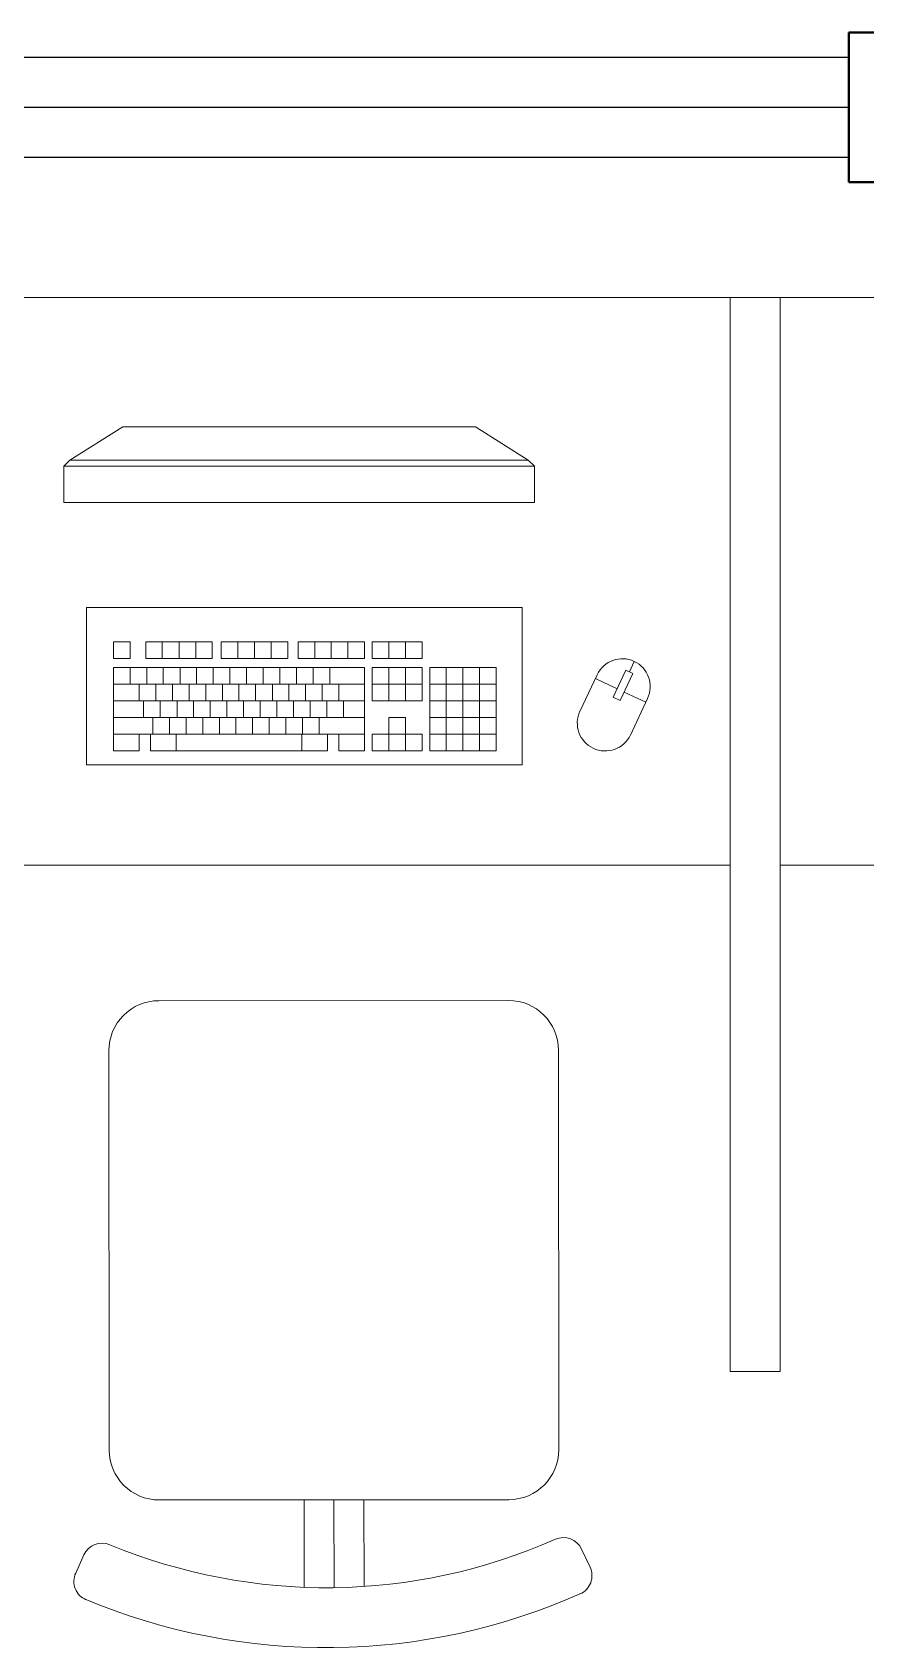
# Model space of a CAD drawing. Header units: millimetres. Extents: x 310.7 to 354.9, y 161.6 to 181.8.
# Drawn here: x 315.601 to 316.435, y 174.869 to 176.487 of the extents above; entities that cross this region are included whole.
import ezdxf

# ---------------------------------------------------------------- set-up
doc = ezdxf.new("R2010")
doc.units = ezdxf.units.MM
doc.layers.add('ARREDI attrezzature - furniture', color=175, linetype='Continuous', lineweight=9)
doc.layers.add('MURATURA sezioni - section wall', color=7, linetype='Continuous', lineweight=40)
doc.layers.add('VETRATE sezioni - windows sections', color=171, linetype='Continuous', true_color=0x4d79ff)

msp = doc.modelspace()

# ---------------------------------------------------------------- linework, layer by layer
at = {"layer": 'ARREDI attrezzature - furniture'}
for p, q in [((315.3424, 176.2213, -0.745), (316.2994, 176.2213, -0.745)), ((316.3494, 176.2213, -0.745), (316.2994, 176.2213, -0.745)), ((316.2994, 176.2213, -0.745), (316.2994, 175.6525, -0.745)), ((316.3494, 175.1456, -0.745), (316.3494, 176.2213, -0.745)), ((316.3494, 175.6525, -0.745), (316.3494, 176.2213, -0.745)), ((316.3494, 175.1456, -0.745), (316.3494, 176.2213, -0.745)), ((316.3494, 176.2213, -0.745), (317.3065, 176.2213, -0.745)), ((316.3494, 175.6525, -0.745), (316.3494, 176.2213, -0.745)), ((315.6385, 176.0583, -0.745), (315.6915, 176.0916, -0.745)), ((315.6915, 176.0916, -0.745), (316.0444, 176.0916, -0.745)), ((316.0444, 176.0916, -0.745), (316.0974, 176.0583, -0.745)), ((315.6325, 176.0522, -0.745), (315.6385, 176.0583, -0.745)), ((315.6325, 176.0522, -0.745), (316.1035, 176.0522, -0.745)), ((315.6325, 176.0159, -0.745), (315.6325, 176.0522, -0.745)), ((315.6385, 176.0583, -0.745), (316.0974, 176.0583, -0.745)), ((316.0974, 176.0583, -0.745), (316.1035, 176.0522, -0.745)), ((316.1035, 176.0522, -0.745), (316.1035, 176.0159, -0.745)), ((315.6325, 176.0159, -0.745), (316.1035, 176.0159, -0.745)), ((315.6551, 175.7532, -0.745), (315.6551, 175.9107, -0.745)), ((315.6551, 175.9107, -0.745), (316.0913, 175.9107, -0.745)), ((316.0913, 175.9107, -0.745), (316.0913, 175.7532, -0.745)), ((315.6821, 175.8596, -0.745), (315.6821, 175.8763, -0.745)), ((315.6821, 175.8763, -0.745), (315.6988, 175.8763, -0.745)), ((315.6988, 175.8596, -0.745), (315.6988, 175.8763, -0.745)), ((315.7145, 175.8763, -0.745), (315.7145, 175.8596, -0.745)), ((315.7145, 175.8763, -0.745), (315.7311, 175.8763, -0.745)), ((315.7311, 175.8763, -0.745), (315.7478, 175.8763, -0.745)), ((315.7311, 175.8596, -0.745), (315.7311, 175.8763, -0.745)), ((315.7311, 175.8763, -0.745), (315.7311, 175.8596, -0.745)), ((315.7478, 175.8596, -0.745), (315.7478, 175.8763, -0.745)), ((315.7478, 175.8763, -0.745), (315.7478, 175.8596, -0.745)), ((315.7478, 175.8763, -0.745), (315.7645, 175.8763, -0.745)), ((315.7645, 175.8763, -0.745), (315.7811, 175.8763, -0.745)), ((315.7645, 175.8596, -0.745), (315.7645, 175.8763, -0.745)), ((315.7645, 175.8763, -0.745), (315.7645, 175.8596, -0.745)), ((315.7811, 175.8763, -0.745), (315.7811, 175.8596, -0.745)), ((315.7901, 175.8763, -0.745), (315.8067, 175.8763, -0.745)), ((315.7901, 175.8763, -0.745), (315.7901, 175.8596, -0.745)), ((315.8067, 175.8763, -0.745), (315.8067, 175.8596, -0.745)), ((315.8067, 175.8596, -0.745), (315.8067, 175.8763, -0.745)), ((315.8067, 175.8763, -0.745), (315.8234, 175.8763, -0.745)), ((315.8234, 175.8763, -0.745), (315.84, 175.8763, -0.745)), ((315.8234, 175.8763, -0.745), (315.8234, 175.8596, -0.745)), ((315.8234, 175.8596, -0.745), (315.8234, 175.8763, -0.745)), ((315.84, 175.8763, -0.745), (315.84, 175.8596, -0.745)), ((315.84, 175.8596, -0.745), (315.84, 175.8763, -0.745)), ((315.84, 175.8763, -0.745), (315.8567, 175.8763, -0.745)), ((315.8567, 175.8763, -0.745), (315.8567, 175.8596, -0.745)), ((315.8669, 175.8763, -0.745), (315.8669, 175.8596, -0.745)), ((315.8669, 175.8763, -0.745), (315.8836, 175.8763, -0.745)), ((315.8836, 175.8763, -0.745), (315.8836, 175.8596, -0.745)), ((315.8836, 175.8596, -0.745), (315.8836, 175.8763, -0.745)), ((315.8836, 175.8763, -0.745), (315.9002, 175.8763, -0.745)), ((315.9002, 175.8596, -0.745), (315.9002, 175.8763, -0.745)), ((315.9002, 175.8763, -0.745), (315.9002, 175.8596, -0.745)), ((315.9002, 175.8763, -0.745), (315.9169, 175.8763, -0.745)), ((315.9169, 175.8596, -0.745), (315.9169, 175.8763, -0.745)), ((315.9169, 175.8763, -0.745), (315.9336, 175.8763, -0.745)), ((315.9169, 175.8763, -0.745), (315.9169, 175.8596, -0.745)), ((315.9336, 175.8763, -0.745), (315.9336, 175.8596, -0.745)), ((315.9411, 175.8763, -0.745), (315.9578, 175.8763, -0.745)), ((315.9411, 175.8596, -0.745), (315.9411, 175.8763, -0.745)), ((315.9578, 175.8763, -0.745), (315.9578, 175.8596, -0.745)), ((315.9578, 175.8596, -0.745), (315.9578, 175.8763, -0.745)), ((315.9578, 175.8763, -0.745), (315.9744, 175.8763, -0.745)), ((315.9744, 175.8763, -0.745), (315.9911, 175.8763, -0.745)), ((315.9744, 175.8596, -0.745), (315.9744, 175.8763, -0.745)), ((315.9744, 175.8763, -0.745), (315.9744, 175.8596, -0.745)), ((315.9911, 175.8763, -0.745), (315.9911, 175.8596, -0.745)), ((315.6988, 175.8596, -0.745), (315.6821, 175.8596, -0.745)), ((315.7311, 175.8596, -0.745), (315.7145, 175.8596, -0.745)), ((315.7478, 175.8596, -0.745), (315.7311, 175.8596, -0.745)), ((315.7645, 175.8596, -0.745), (315.7478, 175.8596, -0.745)), ((315.7811, 175.8596, -0.745), (315.7645, 175.8596, -0.745)), ((315.8067, 175.8596, -0.745), (315.7901, 175.8596, -0.745)), ((315.8234, 175.8596, -0.745), (315.8067, 175.8596, -0.745)), ((315.84, 175.8596, -0.745), (315.8234, 175.8596, -0.745)), ((315.8567, 175.8596, -0.745), (315.84, 175.8596, -0.745)), ((315.8836, 175.8596, -0.745), (315.8669, 175.8596, -0.745)), ((315.9002, 175.8596, -0.745), (315.8836, 175.8596, -0.745)), ((315.9169, 175.8596, -0.745), (315.9002, 175.8596, -0.745)), ((315.9336, 175.8596, -0.745), (315.9169, 175.8596, -0.745)), ((315.9578, 175.8596, -0.745), (315.9411, 175.8596, -0.745)), ((315.9744, 175.8596, -0.745), (315.9578, 175.8596, -0.745)), ((315.9911, 175.8596, -0.745), (315.9744, 175.8596, -0.745)), ((316.1985, 175.8462, -0.745), (316.2034, 175.8567, -0.745)), ((315.6821, 175.8339, -0.745), (315.6821, 175.8505, -0.745)), ((315.6821, 175.8505, -0.745), (315.6988, 175.8505, -0.745)), ((315.6988, 175.8505, -0.745), (315.6988, 175.8339, -0.745)), ((315.6988, 175.8339, -0.745), (315.6988, 175.8505, -0.745)), ((315.6988, 175.8505, -0.745), (315.7155, 175.8505, -0.745)), ((315.7155, 175.8505, -0.745), (315.7155, 175.8339, -0.745)), ((315.7155, 175.8339, -0.745), (315.7155, 175.8505, -0.745)), ((315.7155, 175.8505, -0.745), (315.7321, 175.8505, -0.745)), ((315.7321, 175.8505, -0.745), (315.7321, 175.8339, -0.745)), ((315.7321, 175.8339, -0.745), (315.7321, 175.8505, -0.745)), ((315.7321, 175.8505, -0.745), (315.7488, 175.8505, -0.745)), ((315.7488, 175.8505, -0.745), (315.7488, 175.8339, -0.745)), ((315.7488, 175.8339, -0.745), (315.7488, 175.8505, -0.745)), ((315.7488, 175.8505, -0.745), (315.7654, 175.8505, -0.745)), ((315.7654, 175.8505, -0.745), (315.7654, 175.8339, -0.745)), ((315.7654, 175.8339, -0.745), (315.7654, 175.8505, -0.745)), ((315.7654, 175.8505, -0.745), (315.7821, 175.8505, -0.745)), ((315.7821, 175.8505, -0.745), (315.7821, 175.8339, -0.745)), ((315.7821, 175.8339, -0.745), (315.7821, 175.8505, -0.745)), ((315.7821, 175.8505, -0.745), (315.7988, 175.8505, -0.745)), ((315.7988, 175.8505, -0.745), (315.7988, 175.8339, -0.745)), ((315.7988, 175.8339, -0.745), (315.7988, 175.8505, -0.745)), ((315.7988, 175.8505, -0.745), (315.8154, 175.8505, -0.745)), ((315.8154, 175.8505, -0.745), (315.8154, 175.8339, -0.745)), ((315.8154, 175.8339, -0.745), (315.8154, 175.8505, -0.745)), ((315.8154, 175.8505, -0.745), (315.8321, 175.8505, -0.745)), ((315.8321, 175.8505, -0.745), (315.8321, 175.8339, -0.745)), ((315.8321, 175.8339, -0.745), (315.8321, 175.8505, -0.745)), ((315.8321, 175.8505, -0.745), (315.8487, 175.8505, -0.745)), ((315.8487, 175.8505, -0.745), (315.8487, 175.8339, -0.745)), ((315.8487, 175.8339, -0.745), (315.8487, 175.8505, -0.745)), ((315.8487, 175.8505, -0.745), (315.8654, 175.8505, -0.745)), ((315.8654, 175.8505, -0.745), (315.8654, 175.8339, -0.745)), ((315.8654, 175.8339, -0.745), (315.8654, 175.8505, -0.745)), ((315.8654, 175.8505, -0.745), (315.8821, 175.8505, -0.745)), ((315.8821, 175.8505, -0.745), (315.8821, 175.8339, -0.745)), ((315.8821, 175.8339, -0.745), (315.8821, 175.8505, -0.745)), ((315.8821, 175.8505, -0.745), (315.8987, 175.8505, -0.745)), ((315.8987, 175.8505, -0.745), (315.8987, 175.8339, -0.745)), ((315.8987, 175.8339, -0.745), (315.8987, 175.8505, -0.745)), ((315.8987, 175.8505, -0.745), (315.9336, 175.8505, -0.745)), ((315.9336, 175.8505, -0.745), (315.9336, 175.8339, -0.745)), ((315.9411, 175.8505, -0.745), (315.9578, 175.8505, -0.745)), ((315.9411, 175.8339, -0.745), (315.9411, 175.8505, -0.745)), ((315.9578, 175.8339, -0.745), (315.9578, 175.8505, -0.745)), ((315.9578, 175.8505, -0.745), (315.9578, 175.8339, -0.745)), ((315.9578, 175.8505, -0.745), (315.9744, 175.8505, -0.745)), ((315.9744, 175.8339, -0.745), (315.9744, 175.8505, -0.745)), ((315.9744, 175.8505, -0.745), (315.9744, 175.8339, -0.745)), ((315.9744, 175.8505, -0.745), (315.9911, 175.8505, -0.745)), ((315.9911, 175.8505, -0.745), (315.9911, 175.8339, -0.745)), ((315.9987, 175.8339, -0.745), (315.9987, 175.8505, -0.745)), ((315.9987, 175.8505, -0.745), (316.0153, 175.8505, -0.745)), ((316.0153, 175.8339, -0.745), (316.0153, 175.8505, -0.745)), ((316.0153, 175.8505, -0.745), (316.0153, 175.8339, -0.745)), ((316.0153, 175.8505, -0.745), (316.0653, 175.8505, -0.745)), ((316.032, 175.8505, -0.745), (316.032, 175.8339, -0.745)), ((316.032, 175.8339, -0.745), (316.032, 175.8505, -0.745)), ((316.0486, 175.8339, -0.745), (316.0486, 175.8505, -0.745)), ((316.0486, 175.8505, -0.745), (316.0486, 175.8339, -0.745)), ((316.0653, 175.8505, -0.745), (316.0653, 175.7672, -0.745)), ((316.1491, 175.8067, -0.745), (316.1663, 175.8434, -0.745)), ((316.1862, 175.8294, -0.745), (316.1645, 175.8396, -0.745)), ((316.1949, 175.8479, -0.745), (316.1822, 175.8208, -0.745)), ((316.1892, 175.8175, -0.745), (316.202, 175.8446, -0.745)), ((316.202, 175.8446, -0.745), (316.1949, 175.8479, -0.745)), ((315.6821, 175.8172, -0.745), (315.6821, 175.8339, -0.745)), ((315.6988, 175.8339, -0.745), (315.6821, 175.8339, -0.745)), ((315.6821, 175.8339, -0.745), (315.7079, 175.8339, -0.745)), ((315.7155, 175.8339, -0.745), (315.6988, 175.8339, -0.745)), ((315.7079, 175.8339, -0.745), (315.7079, 175.8172, -0.745)), ((315.7079, 175.8172, -0.745), (315.7079, 175.8339, -0.745)), ((315.7079, 175.8339, -0.745), (315.7246, 175.8339, -0.745)), ((315.7321, 175.8339, -0.745), (315.7155, 175.8339, -0.745)), ((315.7246, 175.8172, -0.745), (315.7246, 175.8339, -0.745)), ((315.7246, 175.8339, -0.745), (315.7246, 175.8172, -0.745)), ((315.7246, 175.8339, -0.745), (315.7412, 175.8339, -0.745)), ((315.7488, 175.8339, -0.745), (315.7321, 175.8339, -0.745)), ((315.7412, 175.8339, -0.745), (315.7579, 175.8339, -0.745)), ((315.7412, 175.8172, -0.745), (315.7412, 175.8339, -0.745)), ((315.7412, 175.8339, -0.745), (315.7412, 175.8172, -0.745)), ((315.7654, 175.8339, -0.745), (315.7488, 175.8339, -0.745)), ((315.7579, 175.8172, -0.745), (315.7579, 175.8339, -0.745)), ((315.7579, 175.8339, -0.745), (315.7579, 175.8172, -0.745)), ((315.7579, 175.8339, -0.745), (315.7745, 175.8339, -0.745)), ((315.7821, 175.8339, -0.745), (315.7654, 175.8339, -0.745)), ((315.7745, 175.8172, -0.745), (315.7745, 175.8339, -0.745)), ((315.7745, 175.8339, -0.745), (315.7745, 175.8172, -0.745)), ((315.7745, 175.8339, -0.745), (315.7912, 175.8339, -0.745)), ((315.7988, 175.8339, -0.745), (315.7821, 175.8339, -0.745)), ((315.7912, 175.8172, -0.745), (315.7912, 175.8339, -0.745)), ((315.7912, 175.8339, -0.745), (315.7912, 175.8172, -0.745)), ((315.7912, 175.8339, -0.745), (315.8078, 175.8339, -0.745)), ((315.8154, 175.8339, -0.745), (315.7988, 175.8339, -0.745)), ((315.8078, 175.8172, -0.745), (315.8078, 175.8339, -0.745)), ((315.8078, 175.8339, -0.745), (315.8078, 175.8172, -0.745)), ((315.8078, 175.8339, -0.745), (315.8245, 175.8339, -0.745)), ((315.8321, 175.8339, -0.745), (315.8154, 175.8339, -0.745)), ((315.8245, 175.8172, -0.745), (315.8245, 175.8339, -0.745)), ((315.8245, 175.8339, -0.745), (315.8245, 175.8172, -0.745)), ((315.8245, 175.8339, -0.745), (315.8412, 175.8339, -0.745)), ((315.8487, 175.8339, -0.745), (315.8321, 175.8339, -0.745)), ((315.8412, 175.8172, -0.745), (315.8412, 175.8339, -0.745)), ((315.8412, 175.8339, -0.745), (315.8412, 175.8172, -0.745)), ((315.8412, 175.8339, -0.745), (315.8578, 175.8339, -0.745)), ((315.8654, 175.8339, -0.745), (315.8487, 175.8339, -0.745)), ((315.8578, 175.8339, -0.745), (315.8745, 175.8339, -0.745)), ((315.8578, 175.8172, -0.745), (315.8578, 175.8339, -0.745)), ((315.8578, 175.8339, -0.745), (315.8578, 175.8172, -0.745)), ((315.8821, 175.8339, -0.745), (315.8654, 175.8339, -0.745)), ((315.8745, 175.8172, -0.745), (315.8745, 175.8339, -0.745)), ((315.8745, 175.8339, -0.745), (315.8745, 175.8172, -0.745)), ((315.8745, 175.8339, -0.745), (315.8911, 175.8339, -0.745)), ((315.8987, 175.8339, -0.745), (315.8821, 175.8339, -0.745)), ((315.8911, 175.8172, -0.745), (315.8911, 175.8339, -0.745)), ((315.8911, 175.8339, -0.745), (315.8911, 175.8172, -0.745)), ((315.8911, 175.8339, -0.745), (315.9078, 175.8339, -0.745)), ((315.9336, 175.8339, -0.745), (315.8987, 175.8339, -0.745)), ((315.9078, 175.8172, -0.745), (315.9078, 175.8339, -0.745)), ((315.9078, 175.8172, -0.745), (315.9078, 175.8339, -0.745)), ((315.9078, 175.8339, -0.745), (315.9336, 175.8339, -0.745)), ((315.9336, 175.8172, -0.745), (315.9336, 175.8339, -0.745)), ((315.9578, 175.8339, -0.745), (315.9411, 175.8339, -0.745)), ((315.9411, 175.8339, -0.745), (315.9578, 175.8339, -0.745)), ((315.9411, 175.8172, -0.745), (315.9411, 175.8339, -0.745)), ((315.9578, 175.8172, -0.745), (315.9578, 175.8339, -0.745)), ((315.9578, 175.8339, -0.745), (315.9578, 175.8172, -0.745)), ((315.9744, 175.8339, -0.745), (315.9578, 175.8339, -0.745)), ((315.9578, 175.8339, -0.745), (315.9744, 175.8339, -0.745)), ((315.9911, 175.8339, -0.745), (315.9744, 175.8339, -0.745)), ((315.9744, 175.8172, -0.745), (315.9744, 175.8339, -0.745)), ((315.9744, 175.8339, -0.745), (315.9744, 175.8172, -0.745)), ((315.9744, 175.8339, -0.745), (315.9911, 175.8339, -0.745)), ((315.9911, 175.8339, -0.745), (315.9911, 175.8172, -0.745)), ((315.9987, 175.8172, -0.745), (315.9987, 175.8339, -0.745)), ((316.0153, 175.8339, -0.745), (315.9987, 175.8339, -0.745)), ((315.9987, 175.8339, -0.745), (316.0153, 175.8339, -0.745)), ((316.0153, 175.8172, -0.745), (316.0153, 175.8339, -0.745)), ((316.0153, 175.8339, -0.745), (316.0153, 175.7672, -0.745)), ((316.032, 175.8339, -0.745), (316.0153, 175.8339, -0.745)), ((316.0153, 175.8339, -0.745), (316.0653, 175.8339, -0.745)), ((316.032, 175.8172, -0.745), (316.032, 175.8339, -0.745)), ((316.032, 175.8339, -0.745), (316.032, 175.8172, -0.745)), ((316.0486, 175.8172, -0.745), (316.0486, 175.8339, -0.745)), ((316.1822, 175.8208, -0.745), (316.1892, 175.8175, -0.745)), ((316.215, 175.8158, -0.745), (316.1933, 175.826, -0.745)), ((315.7079, 175.8172, -0.745), (315.6821, 175.8172, -0.745)), ((315.6821, 175.8172, -0.745), (315.7124, 175.8172, -0.745)), ((315.6821, 175.8006, -0.745), (315.6821, 175.8172, -0.745)), ((315.7246, 175.8172, -0.745), (315.7079, 175.8172, -0.745)), ((315.7124, 175.8172, -0.745), (315.7291, 175.8172, -0.745)), ((315.7124, 175.8172, -0.745), (315.7124, 175.8006, -0.745)), ((315.7124, 175.8006, -0.745), (315.7124, 175.8172, -0.745)), ((315.7412, 175.8172, -0.745), (315.7246, 175.8172, -0.745)), ((315.7291, 175.8172, -0.745), (315.7458, 175.8172, -0.745)), ((315.7291, 175.8172, -0.745), (315.7291, 175.8006, -0.745)), ((315.7291, 175.8006, -0.745), (315.7291, 175.8172, -0.745)), ((315.7579, 175.8172, -0.745), (315.7412, 175.8172, -0.745)), ((315.7458, 175.8172, -0.745), (315.7624, 175.8172, -0.745)), ((315.7458, 175.8172, -0.745), (315.7458, 175.8006, -0.745)), ((315.7458, 175.8006, -0.745), (315.7458, 175.8172, -0.745)), ((315.7745, 175.8172, -0.745), (315.7579, 175.8172, -0.745)), ((315.7624, 175.8172, -0.745), (315.7791, 175.8172, -0.745)), ((315.7624, 175.8006, -0.745), (315.7624, 175.8172, -0.745)), ((315.7624, 175.8172, -0.745), (315.7624, 175.8006, -0.745)), ((315.7912, 175.8172, -0.745), (315.7745, 175.8172, -0.745)), ((315.7791, 175.8172, -0.745), (315.7791, 175.8006, -0.745)), ((315.7791, 175.8006, -0.745), (315.7791, 175.8172, -0.745)), ((315.7791, 175.8172, -0.745), (315.7957, 175.8172, -0.745)), ((315.8078, 175.8172, -0.745), (315.7912, 175.8172, -0.745)), ((315.7957, 175.8172, -0.745), (315.8124, 175.8172, -0.745)), ((315.7957, 175.8006, -0.745), (315.7957, 175.8172, -0.745)), ((315.7957, 175.8172, -0.745), (315.7957, 175.8006, -0.745)), ((315.8245, 175.8172, -0.745), (315.8078, 175.8172, -0.745)), ((315.8124, 175.8172, -0.745), (315.8291, 175.8172, -0.745)), ((315.8124, 175.8172, -0.745), (315.8124, 175.8006, -0.745)), ((315.8124, 175.8006, -0.745), (315.8124, 175.8172, -0.745)), ((315.8412, 175.8172, -0.745), (315.8245, 175.8172, -0.745)), ((315.8291, 175.8172, -0.745), (315.8457, 175.8172, -0.745)), ((315.8291, 175.8006, -0.745), (315.8291, 175.8172, -0.745)), ((315.8291, 175.8172, -0.745), (315.8291, 175.8006, -0.745)), ((315.8578, 175.8172, -0.745), (315.8412, 175.8172, -0.745)), ((315.8457, 175.8172, -0.745), (315.8624, 175.8172, -0.745)), ((315.8457, 175.8172, -0.745), (315.8457, 175.8006, -0.745)), ((315.8457, 175.8006, -0.745), (315.8457, 175.8172, -0.745)), ((315.8745, 175.8172, -0.745), (315.8578, 175.8172, -0.745)), ((315.8624, 175.8172, -0.745), (315.879, 175.8172, -0.745)), ((315.8624, 175.8006, -0.745), (315.8624, 175.8172, -0.745)), ((315.8624, 175.8172, -0.745), (315.8624, 175.8006, -0.745)), ((315.8911, 175.8172, -0.745), (315.8745, 175.8172, -0.745)), ((315.879, 175.8172, -0.745), (315.8957, 175.8172, -0.745)), ((315.879, 175.8172, -0.745), (315.879, 175.8006, -0.745)), ((315.879, 175.8006, -0.745), (315.879, 175.8172, -0.745)), ((315.9078, 175.8172, -0.745), (315.8911, 175.8172, -0.745)), ((315.8957, 175.8172, -0.745), (315.9123, 175.8172, -0.745)), ((315.8957, 175.8006, -0.745), (315.8957, 175.8172, -0.745)), ((315.8957, 175.8172, -0.745), (315.8957, 175.8006, -0.745)), ((315.9336, 175.8172, -0.745), (315.9078, 175.8172, -0.745)), ((315.9123, 175.8172, -0.745), (315.9123, 175.8006, -0.745)), ((315.9336, 175.8172, -0.745), (315.9336, 175.8006, -0.745)), ((315.9578, 175.8172, -0.745), (315.9411, 175.8172, -0.745)), ((315.9744, 175.8172, -0.745), (315.9578, 175.8172, -0.745)), ((315.9911, 175.8172, -0.745), (315.9744, 175.8172, -0.745)), ((316.0153, 175.8172, -0.745), (315.9987, 175.8172, -0.745)), ((315.9987, 175.8172, -0.745), (316.0153, 175.8172, -0.745)), ((315.9987, 175.8006, -0.745), (315.9987, 175.8172, -0.745)), ((316.032, 175.8172, -0.745), (316.0153, 175.8172, -0.745)), ((316.0153, 175.8172, -0.745), (316.0653, 175.8172, -0.745)), ((316.0153, 175.8155, -0.745), (316.0153, 175.8172, -0.745)), ((316.032, 175.7672, -0.745), (316.032, 175.8172, -0.745)), ((316.0486, 175.8006, -0.745), (316.0486, 175.8172, -0.745)), ((316.2168, 175.8197, -0.745), (316.1995, 175.783, -0.745)), ((315.6821, 175.7839, -0.745), (315.6821, 175.8006, -0.745)), ((315.7124, 175.8006, -0.745), (315.6821, 175.8006, -0.745)), ((315.6821, 175.8006, -0.745), (315.7215, 175.8006, -0.745)), ((315.7291, 175.8006, -0.745), (315.7124, 175.8006, -0.745)), ((315.7215, 175.7839, -0.745), (315.7215, 175.8006, -0.745)), ((315.7215, 175.8006, -0.745), (315.7215, 175.7839, -0.745)), ((315.7215, 175.8006, -0.745), (315.7382, 175.8006, -0.745)), ((315.7458, 175.8006, -0.745), (315.7291, 175.8006, -0.745)), ((315.7382, 175.8006, -0.745), (315.7548, 175.8006, -0.745)), ((315.7382, 175.7839, -0.745), (315.7382, 175.8006, -0.745)), ((315.7382, 175.8006, -0.745), (315.7382, 175.7839, -0.745)), ((315.7624, 175.8006, -0.745), (315.7458, 175.8006, -0.745)), ((315.7548, 175.8006, -0.745), (315.7548, 175.7839, -0.745)), ((315.7548, 175.7839, -0.745), (315.7548, 175.8006, -0.745)), ((315.7548, 175.8006, -0.745), (315.7715, 175.8006, -0.745)), ((315.7791, 175.8006, -0.745), (315.7624, 175.8006, -0.745)), ((315.7715, 175.7839, -0.745), (315.7715, 175.8006, -0.745)), ((315.7715, 175.8006, -0.745), (315.7715, 175.7839, -0.745)), ((315.7715, 175.8006, -0.745), (315.7882, 175.8006, -0.745)), ((315.7957, 175.8006, -0.745), (315.7791, 175.8006, -0.745)), ((315.7882, 175.8006, -0.745), (315.7882, 175.7839, -0.745)), ((315.7882, 175.7839, -0.745), (315.7882, 175.8006, -0.745)), ((315.7882, 175.8006, -0.745), (315.8048, 175.8006, -0.745)), ((315.8124, 175.8006, -0.745), (315.7957, 175.8006, -0.745)), ((315.8048, 175.7839, -0.745), (315.8048, 175.8006, -0.745)), ((315.8048, 175.8006, -0.745), (315.8048, 175.7839, -0.745)), ((315.8048, 175.8006, -0.745), (315.8215, 175.8006, -0.745)), ((315.8291, 175.8006, -0.745), (315.8124, 175.8006, -0.745)), ((315.8215, 175.7839, -0.745), (315.8215, 175.8006, -0.745)), ((315.8215, 175.8006, -0.745), (315.8381, 175.8006, -0.745)), ((315.8215, 175.7839, -0.745), (315.8215, 175.8006, -0.745)), ((315.8457, 175.8006, -0.745), (315.8291, 175.8006, -0.745)), ((315.8381, 175.8006, -0.745), (315.8381, 175.7839, -0.745)), ((315.8381, 175.7839, -0.745), (315.8381, 175.8006, -0.745)), ((315.8381, 175.8006, -0.745), (315.8548, 175.8006, -0.745)), ((315.8624, 175.8006, -0.745), (315.8457, 175.8006, -0.745)), ((315.8548, 175.7839, -0.745), (315.8548, 175.8006, -0.745)), ((315.8548, 175.8006, -0.745), (315.8715, 175.8006, -0.745)), ((315.8548, 175.7839, -0.745), (315.8548, 175.8006, -0.745)), ((315.879, 175.8006, -0.745), (315.8624, 175.8006, -0.745)), ((315.8715, 175.7839, -0.745), (315.8715, 175.8006, -0.745)), ((315.8715, 175.8006, -0.745), (315.8715, 175.7839, -0.745)), ((315.8715, 175.8006, -0.745), (315.8881, 175.8006, -0.745)), ((315.8957, 175.8006, -0.745), (315.879, 175.8006, -0.745)), ((315.8881, 175.8006, -0.745), (315.8881, 175.7839, -0.745)), ((315.9123, 175.8006, -0.745), (315.8957, 175.8006, -0.745)), ((315.9123, 175.8006, -0.745), (315.9336, 175.8006, -0.745)), ((315.9336, 175.8006, -0.745), (315.9336, 175.7839, -0.745)), ((315.9578, 175.7839, -0.745), (315.9578, 175.8006, -0.745)), ((315.9578, 175.8006, -0.745), (315.9744, 175.8006, -0.745)), ((315.9744, 175.8006, -0.745), (315.9744, 175.7839, -0.745)), ((315.9987, 175.7839, -0.745), (315.9987, 175.8006, -0.745)), ((315.9987, 175.8006, -0.745), (316.0135, 175.8006, -0.745)), ((315.9987, 175.8006, -0.745), (316.0653, 175.8006, -0.745)), ((316.0486, 175.7839, -0.745), (316.0486, 175.8006, -0.745)), ((315.6821, 175.7839, -0.745), (315.6821, 175.7672, -0.745)), ((315.7215, 175.7839, -0.745), (315.6821, 175.7839, -0.745)), ((315.7079, 175.7672, -0.745), (315.7079, 175.7839, -0.745)), ((315.7193, 175.7839, -0.745), (315.7193, 175.7672, -0.745)), ((315.7382, 175.7839, -0.745), (315.7215, 175.7839, -0.745)), ((315.7548, 175.7839, -0.745), (315.7382, 175.7839, -0.745)), ((315.745, 175.7839, -0.745), (315.745, 175.7672, -0.745)), ((315.745, 175.7672, -0.745), (315.745, 175.7839, -0.745)), ((315.8707, 175.7839, -0.745), (315.745, 175.7839, -0.745)), ((315.7715, 175.7839, -0.745), (315.7548, 175.7839, -0.745)), ((315.7882, 175.7839, -0.745), (315.7715, 175.7839, -0.745)), ((315.8048, 175.7839, -0.745), (315.7882, 175.7839, -0.745)), ((315.8215, 175.7839, -0.745), (315.8048, 175.7839, -0.745)), ((315.8381, 175.7839, -0.745), (315.8215, 175.7839, -0.745)), ((315.8548, 175.7839, -0.745), (315.8381, 175.7839, -0.745)), ((315.8715, 175.7839, -0.745), (315.8548, 175.7839, -0.745)), ((315.8707, 175.7672, -0.745), (315.8707, 175.7839, -0.745)), ((315.8707, 175.7839, -0.745), (315.8707, 175.7672, -0.745)), ((315.8881, 175.7839, -0.745), (315.8715, 175.7839, -0.745)), ((315.8881, 175.7839, -0.745), (315.9336, 175.7839, -0.745)), ((315.8964, 175.7672, -0.745), (315.8964, 175.7839, -0.745)), ((315.9078, 175.7839, -0.745), (315.9078, 175.7672, -0.745)), ((315.9336, 175.7672, -0.745), (315.9336, 175.7839, -0.745)), ((315.9411, 175.7672, -0.745), (315.9411, 175.7839, -0.745)), ((315.9411, 175.7839, -0.745), (315.9578, 175.7839, -0.745)), ((315.9578, 175.7839, -0.745), (315.9578, 175.7672, -0.745)), ((315.9578, 175.7672, -0.745), (315.9578, 175.7839, -0.745)), ((315.9744, 175.7839, -0.745), (315.9578, 175.7839, -0.745)), ((315.9578, 175.7839, -0.745), (315.9744, 175.7839, -0.745)), ((315.9744, 175.7839, -0.745), (315.9911, 175.7839, -0.745)), ((315.9744, 175.7672, -0.745), (315.9744, 175.7839, -0.745)), ((315.9744, 175.7839, -0.745), (315.9744, 175.7672, -0.745)), ((315.9911, 175.7839, -0.745), (315.9911, 175.7672, -0.745)), ((315.9987, 175.7839, -0.745), (315.9987, 175.7672, -0.745)), ((316.0653, 175.7839, -0.745), (315.9987, 175.7839, -0.745)), ((316.0486, 175.7839, -0.745), (316.0486, 175.7672, -0.745)), ((315.6821, 175.7672, -0.745), (315.7079, 175.7672, -0.745)), ((315.7193, 175.7672, -0.745), (315.745, 175.7672, -0.745)), ((315.745, 175.7672, -0.745), (315.8707, 175.7672, -0.745)), ((315.8707, 175.7672, -0.745), (315.8964, 175.7672, -0.745)), ((315.9078, 175.7672, -0.745), (315.9336, 175.7672, -0.745)), ((315.9578, 175.7672, -0.745), (315.9411, 175.7672, -0.745)), ((315.9744, 175.7672, -0.745), (315.9578, 175.7672, -0.745)), ((315.9911, 175.7672, -0.745), (315.9744, 175.7672, -0.745)), ((316.0653, 175.7672, -0.745), (315.9987, 175.7672, -0.745)), ((316.0913, 175.7532, -0.745), (315.6551, 175.7532, -0.745)), ((316.2994, 175.6525, -0.745), (315.3424, 175.6525, -0.745)), ((316.2994, 175.6525, -0.745), (316.2994, 175.1456, -0.745)), ((317.3065, 175.6525, -0.745), (316.3494, 175.6525, -0.745)), ((315.7275, 175.5169, -0.745), (316.0775, 175.5172, -0.745)), ((315.6779, 175.0668, -0.745), (315.6776, 175.4668, -0.745)), ((316.1276, 175.4672, -0.745), (316.1279, 175.0672, -0.745)), ((316.2994, 175.1456, -0.745), (316.3494, 175.1456, -0.745)), ((316.0779, 175.0172, -0.745), (315.7279, 175.0169, -0.745)), ((315.8729, 175.017, -0.745), (315.873, 174.9294, -0.745)), ((315.9029, 175.017, -0.745), (315.903, 174.929, -0.745)), ((315.9329, 175.017, -0.745), (315.933, 174.9302, -0.745)), ((316.1592, 174.9497, -0.745), (316.1506, 174.9678, -0.745)), ((315.6444, 174.9437, -0.745), (315.6527, 174.9619, -0.745))]:
    msp.add_line(p, q, dxfattribs=at)
for centre, radius, start, end in [((316.1915, 175.8315, -0.745), 0.0279, 334.7804, 154.7804), ((316.1743, 175.7949, -0.745), 0.0279, 154.7804, 334.7804), ((315.7276, 175.4669, -0.745), 0.05, 90.0483, 180.0483), ((316.0776, 175.4672, -0.745), 0.05, 0.0483, 90.0483), ((315.7279, 175.0669, -0.745), 0.05, 180.0483, 270.0483), ((316.0779, 175.0672, -0.745), 0.05, 270.0483, 0.0483), ((316.1325, 174.9592, -0.745), 0.02, 25.364, 113.4071), ((315.6709, 174.9536, -0.745), 0.02, 67.4813, 155.5244), ((315.8952, 175.4947, -0.745), 0.5657, 247.4813, 293.9216), ((316.1411, 174.9411, -0.745), 0.02, 293.4717, 25.364), ((315.6626, 174.9354, -0.745), 0.02, 155.5244, 247.4167), ((315.8952, 175.4947, -0.745), 0.6257, 247.2994, 294.0197)]:
    msp.add_arc(centre, radius, start, end, dxfattribs=at)
at = {"layer": 'MURATURA sezioni - section wall'}
for p, q in [((316.4183, 176.3367, 0.3), (316.4183, 176.4867, 0.3)), ((316.4183, 176.4867, 0.3), (318.7194, 176.4867, 0.3)), ((316.4183, 176.3367, 0.3), (318.3791, 176.3367, 0.3))]:
    msp.add_line(p, q, dxfattribs=at)
at = {"layer": 'VETRATE sezioni - windows sections'}
for p, q in [((314.4183, 176.4617, 0.3), (316.4183, 176.4617, 0.3)), ((314.4183, 176.4117, 0.3), (316.4183, 176.4117, 0.3)), ((314.4183, 176.3617, 0.3), (316.4183, 176.3617, 0.3))]:
    msp.add_line(p, q, dxfattribs=at)

doc.saveas('drawing.dxf')
